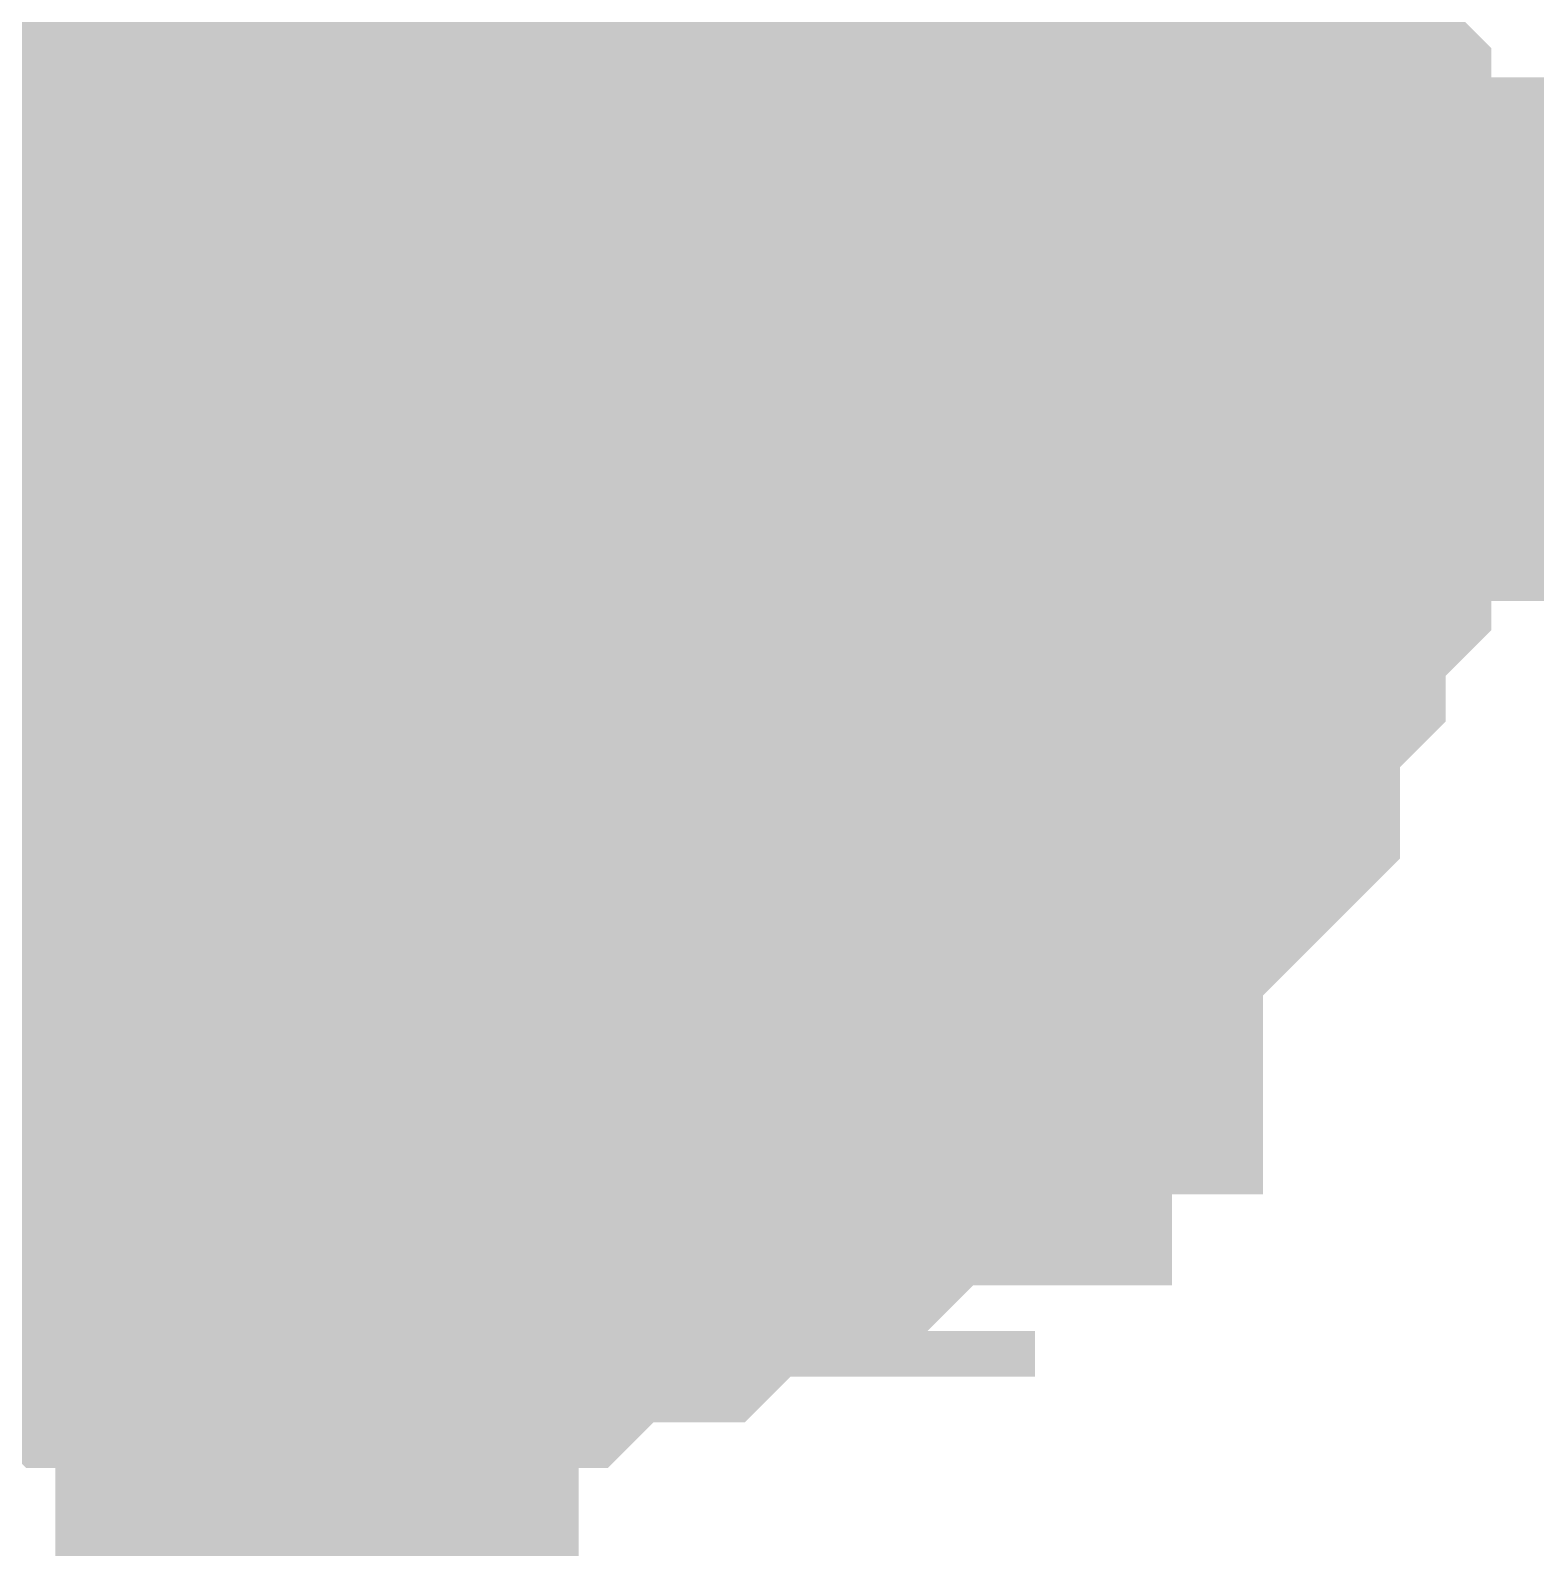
# Model space of a CAD drawing. Header units: inches. Extents: x 0 to 841, y 0 to 594.
# Drawn here: x 427.339 to 428.201, y 276.789 to 277.657 of the extents above; entities that cross this region are included whole.
import ezdxf

# ---------------------------------------------------------------- set-up
doc = ezdxf.new("R2010")
doc.units = ezdxf.units.IN
doc.layers.add('Sheet', color=255, linetype='Continuous')

msp = doc.modelspace()

# ---------------------------------------------------------------- linework, layer by layer
at = {"layer": 'Sheet'}
msp.add_lwpolyline([(427.24601, 277.50001, 0.508, 0.508, 1), (427.75401, 277.50001, 0.508, 0.508, 1)], format="xyseb", close=True, dxfattribs=at)
for points in [[(427.89507, 277.82017, 0.29972, 0.29972, 0), (427.9212, 277.79404, 0.29972, 0.29972, 0), (427.94733, 277.7679, 0.29972, 0.29972, 0), (427.94733, 277.74177, 0.29972, 0.29972, 0), (427.97346, 277.74177, 0.29972, 0.29972, 0), (427.97346, 277.71564, 0.29972, 0.29972, 0), (427.97346, 277.68951, 0.29972, 0.29972, 0), (427.9996, 277.66338, 0.29972, 0.29972, 0), (427.9996, 277.63725, 0.29972, 0.29972, 0), (427.9996, 277.61112, 0.29972, 0.29972, 0), (428.02573, 277.58499, 0.29972, 0.29972, 0), (428.02573, 277.55886, 0.29972, 0.29972, 0), (428.02573, 277.53273, 0.29972, 0.29972, 0), (428.02573, 277.5066, 0.29972, 0.29972, 0), (428.02573, 277.48047, 0.29972, 0.29972, 0)], [(427.89507, 277.82017, 0.29972, 0.29972, 0), (427.9212, 277.79404, 0.29972, 0.29972, 0), (427.94733, 277.7679, 0.29972, 0.29972, 0), (427.94733, 277.74177, 0.29972, 0.29972, 0), (427.97346, 277.74177, 0.29972, 0.29972, 0), (427.97346, 277.71564, 0.29972, 0.29972, 0), (427.97346, 277.68951, 0.29972, 0.29972, 0), (427.9996, 277.66338, 0.29972, 0.29972, 0), (427.9996, 277.63725, 0.29972, 0.29972, 0), (427.9996, 277.61112, 0.29972, 0.29972, 0), (428.02573, 277.58499, 0.29972, 0.29972, 0), (428.02573, 277.55886, 0.29972, 0.29972, 0), (428.02573, 277.53273, 0.29972, 0.29972, 0), (428.02573, 277.5066, 0.29972, 0.29972, 0), (428.02573, 277.48047, 0.29972, 0.29972, 0)], [(427.89507, 277.82017, 0.29972, 0.29972, 0), (427.9212, 277.79404, 0.29972, 0.29972, 0), (427.94733, 277.7679, 0.29972, 0.29972, 0), (427.94733, 277.74177, 0.29972, 0.29972, 0), (427.97346, 277.74177, 0.29972, 0.29972, 0), (427.97346, 277.71564, 0.29972, 0.29972, 0), (427.97346, 277.68951, 0.29972, 0.29972, 0), (427.9996, 277.66338, 0.29972, 0.29972, 0), (427.9996, 277.63725, 0.29972, 0.29972, 0), (427.9996, 277.61112, 0.29972, 0.29972, 0), (428.02573, 277.58499, 0.29972, 0.29972, 0), (428.02573, 277.55886, 0.29972, 0.29972, 0), (428.02573, 277.53273, 0.29972, 0.29972, 0), (428.02573, 277.5066, 0.29972, 0.29972, 0), (428.02573, 277.48047, 0.29972, 0.29972, 0)], [(427.89507, 277.82017, 0.29972, 0.29972, 0), (427.9212, 277.79404, 0.29972, 0.29972, 0), (427.94733, 277.7679, 0.29972, 0.29972, 0), (427.94733, 277.74177, 0.29972, 0.29972, 0), (427.97346, 277.74177, 0.29972, 0.29972, 0), (427.97346, 277.71564, 0.29972, 0.29972, 0), (427.97346, 277.68951, 0.29972, 0.29972, 0), (427.9996, 277.66338, 0.29972, 0.29972, 0), (427.9996, 277.63725, 0.29972, 0.29972, 0), (427.9996, 277.61112, 0.29972, 0.29972, 0), (428.02573, 277.58499, 0.29972, 0.29972, 0), (428.02573, 277.55886, 0.29972, 0.29972, 0), (428.02573, 277.53273, 0.29972, 0.29972, 0), (428.02573, 277.5066, 0.29972, 0.29972, 0), (428.02573, 277.48047, 0.29972, 0.29972, 0)], [(427.89507, 277.82017, 0.29972, 0.29972, 0), (427.9212, 277.79404, 0.29972, 0.29972, 0), (427.94733, 277.7679, 0.29972, 0.29972, 0), (427.94733, 277.74177, 0.29972, 0.29972, 0), (427.97346, 277.74177, 0.29972, 0.29972, 0), (427.97346, 277.71564, 0.29972, 0.29972, 0), (427.97346, 277.68951, 0.29972, 0.29972, 0), (427.9996, 277.66338, 0.29972, 0.29972, 0), (427.9996, 277.63725, 0.29972, 0.29972, 0), (427.9996, 277.61112, 0.29972, 0.29972, 0), (428.02573, 277.58499, 0.29972, 0.29972, 0), (428.02573, 277.55886, 0.29972, 0.29972, 0), (428.02573, 277.53273, 0.29972, 0.29972, 0), (428.02573, 277.5066, 0.29972, 0.29972, 0), (428.02573, 277.48047, 0.29972, 0.29972, 0)], [(427.97346, 277.71564, 0.09906, 0.09906, 0), (427.97346, 277.68951, 0.09906, 0.09906, 0), (427.9996, 277.66338, 0.09906, 0.09906, 0), (427.9996, 277.63725, 0.09906, 0.09906, 0), (427.9996, 277.61112, 0.09906, 0.09906, 0), (428.02573, 277.58499, 0.09906, 0.09906, 0), (428.02573, 277.55886, 0.09906, 0.09906, 0), (428.02573, 277.53273, 0.09906, 0.09906, 0), (428.02573, 277.5066, 0.09906, 0.09906, 0), (428.02573, 277.48047, 0.09906, 0.09906, 0)], [(427.97346, 277.71564, 0.09906, 0.09906, 0), (427.97346, 277.68951, 0.09906, 0.09906, 0), (427.9996, 277.66338, 0.09906, 0.09906, 0), (427.9996, 277.63725, 0.09906, 0.09906, 0), (427.9996, 277.61112, 0.09906, 0.09906, 0), (428.02573, 277.58499, 0.09906, 0.09906, 0), (428.02573, 277.55886, 0.09906, 0.09906, 0), (428.02573, 277.53273, 0.09906, 0.09906, 0), (428.02573, 277.5066, 0.09906, 0.09906, 0), (428.02573, 277.48047, 0.09906, 0.09906, 0)], [(427.97346, 277.71564, 0.09906, 0.09906, 0), (427.97346, 277.68951, 0.09906, 0.09906, 0), (427.9996, 277.66338, 0.09906, 0.09906, 0), (427.9996, 277.63725, 0.09906, 0.09906, 0), (427.9996, 277.61112, 0.09906, 0.09906, 0), (428.02573, 277.58499, 0.09906, 0.09906, 0), (428.02573, 277.55886, 0.09906, 0.09906, 0), (428.02573, 277.53273, 0.09906, 0.09906, 0), (428.02573, 277.5066, 0.09906, 0.09906, 0), (428.02573, 277.48047, 0.09906, 0.09906, 0)], [(427.97346, 277.71564, 0.09906, 0.09906, 0), (427.97346, 277.68951, 0.09906, 0.09906, 0), (427.9996, 277.66338, 0.09906, 0.09906, 0), (427.9996, 277.63725, 0.09906, 0.09906, 0), (427.9996, 277.61112, 0.09906, 0.09906, 0), (428.02573, 277.58499, 0.09906, 0.09906, 0), (428.02573, 277.55886, 0.09906, 0.09906, 0), (428.02573, 277.53273, 0.09906, 0.09906, 0), (428.02573, 277.5066, 0.09906, 0.09906, 0), (428.02573, 277.48047, 0.09906, 0.09906, 0)], [(427.97346, 277.71564, 0.09906, 0.09906, 0), (427.97346, 277.68951, 0.09906, 0.09906, 0), (427.9996, 277.66338, 0.09906, 0.09906, 0), (427.9996, 277.63725, 0.09906, 0.09906, 0), (427.9996, 277.61112, 0.09906, 0.09906, 0), (428.02573, 277.58499, 0.09906, 0.09906, 0), (428.02573, 277.55886, 0.09906, 0.09906, 0), (428.02573, 277.53273, 0.09906, 0.09906, 0), (428.02573, 277.5066, 0.09906, 0.09906, 0), (428.02573, 277.48047, 0.09906, 0.09906, 0)], [(427.50311, 274.99806, 0.29972, 0.29972, 0), (427.50311, 277.49353, 0.29972, 0.29972, 0)], [(435.0027, 277.48047, 0.29972, 0.29972, 0), (427.50311, 277.48047, 0.29972, 0.29972, 0), (422.51209, 277.48047, 0.29972, 0.29972, 0)], [(428.02573, 277.48047, 0.29972, 0.29972, 0), (428.02573, 277.45434, 0.29972, 0.29972, 0), (428.02573, 277.42821, 0.29972, 0.29972, 0), (428.02573, 277.40208, 0.29972, 0.29972, 0), (428.02573, 277.37595, 0.29972, 0.29972, 0), (427.9996, 277.34982, 0.29972, 0.29972, 0), (427.9996, 277.34982, 0.29972, 0.29972, 0), (427.9996, 277.32369, 0.29972, 0.29972, 0), (427.97346, 277.29755, 0.29972, 0.29972, 0), (427.97346, 277.27142, 0.29972, 0.29972, 0), (427.97346, 277.24529, 0.29972, 0.29972, 0), (427.94733, 277.21916, 0.29972, 0.29972, 0), (427.94733, 277.21916, 0.29972, 0.29972, 0), (427.9212, 277.19303, 0.29972, 0.29972, 0), (427.89507, 277.1669, 0.29972, 0.29972, 0), (427.89507, 277.14077, 0.29972, 0.29972, 0), (427.86894, 277.14077, 0.29972, 0.29972, 0), (427.84281, 277.11464, 0.29972, 0.29972, 0), (427.84281, 277.08851, 0.29972, 0.29972, 0), (427.81668, 277.08851, 0.29972, 0.29972, 0), (427.79055, 277.06238, 0.29972, 0.29972, 0), (427.76442, 277.06238, 0.29972, 0.29972, 0), (427.76442, 277.03625, 0.29972, 0.29972, 0), (427.73829, 277.03625, 0.29972, 0.29972, 0), (427.71215, 277.03625, 0.29972, 0.29972, 0), (427.68602, 277.01012, 0.29972, 0.29972, 0), (427.65989, 277.01012, 0.29972, 0.29972, 0), (427.63376, 277.01012, 0.29972, 0.29972, 0), (427.60763, 276.98399, 0.29972, 0.29972, 0), (427.5815, 276.98399, 0.29972, 0.29972, 0), (427.55537, 276.98399, 0.29972, 0.29972, 0), (427.52924, 276.98399, 0.29972, 0.29972, 0), (427.50311, 276.98399, 0.29972, 0.29972, 0)], [(428.02573, 277.48047, 0.29972, 0.29972, 0), (428.02573, 277.45434, 0.29972, 0.29972, 0), (428.02573, 277.42821, 0.29972, 0.29972, 0), (428.02573, 277.40208, 0.29972, 0.29972, 0), (428.02573, 277.37595, 0.29972, 0.29972, 0), (427.9996, 277.34982, 0.29972, 0.29972, 0), (427.9996, 277.34982, 0.29972, 0.29972, 0), (427.9996, 277.32369, 0.29972, 0.29972, 0), (427.97346, 277.29755, 0.29972, 0.29972, 0), (427.97346, 277.27142, 0.29972, 0.29972, 0), (427.97346, 277.24529, 0.29972, 0.29972, 0), (427.94733, 277.21916, 0.29972, 0.29972, 0), (427.94733, 277.21916, 0.29972, 0.29972, 0), (427.9212, 277.19303, 0.29972, 0.29972, 0), (427.89507, 277.1669, 0.29972, 0.29972, 0), (427.89507, 277.14077, 0.29972, 0.29972, 0), (427.86894, 277.14077, 0.29972, 0.29972, 0), (427.84281, 277.11464, 0.29972, 0.29972, 0), (427.84281, 277.08851, 0.29972, 0.29972, 0), (427.81668, 277.08851, 0.29972, 0.29972, 0), (427.79055, 277.06238, 0.29972, 0.29972, 0), (427.76442, 277.06238, 0.29972, 0.29972, 0), (427.76442, 277.03625, 0.29972, 0.29972, 0), (427.73829, 277.03625, 0.29972, 0.29972, 0), (427.71215, 277.03625, 0.29972, 0.29972, 0), (427.68602, 277.01012, 0.29972, 0.29972, 0), (427.65989, 277.01012, 0.29972, 0.29972, 0), (427.63376, 277.01012, 0.29972, 0.29972, 0), (427.60763, 276.98399, 0.29972, 0.29972, 0), (427.5815, 276.98399, 0.29972, 0.29972, 0), (427.55537, 276.98399, 0.29972, 0.29972, 0), (427.52924, 276.98399, 0.29972, 0.29972, 0), (427.50311, 276.98399, 0.29972, 0.29972, 0)], [(428.02573, 277.48047, 0.29972, 0.29972, 0), (428.02573, 277.45434, 0.29972, 0.29972, 0), (428.02573, 277.42821, 0.29972, 0.29972, 0), (428.02573, 277.40208, 0.29972, 0.29972, 0), (428.02573, 277.37595, 0.29972, 0.29972, 0), (427.9996, 277.34982, 0.29972, 0.29972, 0), (427.9996, 277.34982, 0.29972, 0.29972, 0), (427.9996, 277.32369, 0.29972, 0.29972, 0), (427.97346, 277.29755, 0.29972, 0.29972, 0), (427.97346, 277.27142, 0.29972, 0.29972, 0), (427.97346, 277.24529, 0.29972, 0.29972, 0), (427.94733, 277.21916, 0.29972, 0.29972, 0), (427.94733, 277.21916, 0.29972, 0.29972, 0), (427.9212, 277.19303, 0.29972, 0.29972, 0), (427.89507, 277.1669, 0.29972, 0.29972, 0), (427.89507, 277.14077, 0.29972, 0.29972, 0), (427.86894, 277.14077, 0.29972, 0.29972, 0), (427.84281, 277.11464, 0.29972, 0.29972, 0), (427.84281, 277.08851, 0.29972, 0.29972, 0), (427.81668, 277.08851, 0.29972, 0.29972, 0), (427.79055, 277.06238, 0.29972, 0.29972, 0), (427.76442, 277.06238, 0.29972, 0.29972, 0), (427.76442, 277.03625, 0.29972, 0.29972, 0), (427.73829, 277.03625, 0.29972, 0.29972, 0), (427.71215, 277.03625, 0.29972, 0.29972, 0), (427.68602, 277.01012, 0.29972, 0.29972, 0), (427.65989, 277.01012, 0.29972, 0.29972, 0), (427.63376, 277.01012, 0.29972, 0.29972, 0), (427.60763, 276.98399, 0.29972, 0.29972, 0), (427.5815, 276.98399, 0.29972, 0.29972, 0), (427.55537, 276.98399, 0.29972, 0.29972, 0), (427.52924, 276.98399, 0.29972, 0.29972, 0), (427.50311, 276.98399, 0.29972, 0.29972, 0)], [(428.02573, 277.48047, 0.29972, 0.29972, 0), (428.02573, 277.45434, 0.29972, 0.29972, 0), (428.02573, 277.42821, 0.29972, 0.29972, 0), (428.02573, 277.40208, 0.29972, 0.29972, 0), (428.02573, 277.37595, 0.29972, 0.29972, 0), (427.9996, 277.34982, 0.29972, 0.29972, 0), (427.9996, 277.34982, 0.29972, 0.29972, 0), (427.9996, 277.32369, 0.29972, 0.29972, 0), (427.97346, 277.29755, 0.29972, 0.29972, 0), (427.97346, 277.27142, 0.29972, 0.29972, 0), (427.97346, 277.24529, 0.29972, 0.29972, 0), (427.94733, 277.21916, 0.29972, 0.29972, 0), (427.94733, 277.21916, 0.29972, 0.29972, 0), (427.9212, 277.19303, 0.29972, 0.29972, 0), (427.89507, 277.1669, 0.29972, 0.29972, 0), (427.89507, 277.14077, 0.29972, 0.29972, 0), (427.86894, 277.14077, 0.29972, 0.29972, 0), (427.84281, 277.11464, 0.29972, 0.29972, 0), (427.84281, 277.08851, 0.29972, 0.29972, 0), (427.81668, 277.08851, 0.29972, 0.29972, 0), (427.79055, 277.06238, 0.29972, 0.29972, 0), (427.76442, 277.06238, 0.29972, 0.29972, 0), (427.76442, 277.03625, 0.29972, 0.29972, 0), (427.73829, 277.03625, 0.29972, 0.29972, 0), (427.71215, 277.03625, 0.29972, 0.29972, 0), (427.68602, 277.01012, 0.29972, 0.29972, 0), (427.65989, 277.01012, 0.29972, 0.29972, 0), (427.63376, 277.01012, 0.29972, 0.29972, 0), (427.60763, 276.98399, 0.29972, 0.29972, 0), (427.5815, 276.98399, 0.29972, 0.29972, 0), (427.55537, 276.98399, 0.29972, 0.29972, 0), (427.52924, 276.98399, 0.29972, 0.29972, 0), (427.50311, 276.98399, 0.29972, 0.29972, 0)], [(428.02573, 277.48047, 0.29972, 0.29972, 0), (428.02573, 277.45434, 0.29972, 0.29972, 0), (428.02573, 277.42821, 0.29972, 0.29972, 0), (428.02573, 277.40208, 0.29972, 0.29972, 0), (428.02573, 277.37595, 0.29972, 0.29972, 0), (427.9996, 277.34982, 0.29972, 0.29972, 0), (427.9996, 277.34982, 0.29972, 0.29972, 0), (427.9996, 277.32369, 0.29972, 0.29972, 0), (427.97346, 277.29755, 0.29972, 0.29972, 0), (427.97346, 277.27142, 0.29972, 0.29972, 0), (427.97346, 277.24529, 0.29972, 0.29972, 0), (427.94733, 277.21916, 0.29972, 0.29972, 0), (427.94733, 277.21916, 0.29972, 0.29972, 0), (427.9212, 277.19303, 0.29972, 0.29972, 0), (427.89507, 277.1669, 0.29972, 0.29972, 0), (427.89507, 277.14077, 0.29972, 0.29972, 0), (427.86894, 277.14077, 0.29972, 0.29972, 0), (427.84281, 277.11464, 0.29972, 0.29972, 0), (427.84281, 277.08851, 0.29972, 0.29972, 0), (427.81668, 277.08851, 0.29972, 0.29972, 0), (427.79055, 277.06238, 0.29972, 0.29972, 0), (427.76442, 277.06238, 0.29972, 0.29972, 0), (427.76442, 277.03625, 0.29972, 0.29972, 0), (427.73829, 277.03625, 0.29972, 0.29972, 0), (427.71215, 277.03625, 0.29972, 0.29972, 0), (427.68602, 277.01012, 0.29972, 0.29972, 0), (427.65989, 277.01012, 0.29972, 0.29972, 0), (427.63376, 277.01012, 0.29972, 0.29972, 0), (427.60763, 276.98399, 0.29972, 0.29972, 0), (427.5815, 276.98399, 0.29972, 0.29972, 0), (427.55537, 276.98399, 0.29972, 0.29972, 0), (427.52924, 276.98399, 0.29972, 0.29972, 0), (427.50311, 276.98399, 0.29972, 0.29972, 0)], [(428.02573, 277.48047, 0.29972, 0.29972, 0), (428.02573, 277.48047, 0.29972, 0.29972, 0), (428.02573, 277.48047, 0.29972, 0.29972, 0), (428.02573, 277.48047, 0.29972, 0.29972, 0), (428.02573, 277.48047, 0.29972, 0.29972, 0), (428.02573, 277.48047, 0.29972, 0.29972, 0), (428.02573, 277.48047, 0.29972, 0.29972, 0), (428.02573, 277.48047, 0.29972, 0.29972, 0), (428.02573, 277.48047, 0.29972, 0.29972, 0), (428.02573, 277.48047, 0.29972, 0.29972, 0), (428.02573, 277.48047, 0.29972, 0.29972, 0), (428.02573, 277.48047, 0.29972, 0.29972, 0), (428.02573, 277.48047, 0.29972, 0.29972, 0), (428.02573, 277.48047, 0.29972, 0.29972, 0), (428.02573, 277.48047, 0.29972, 0.29972, 0), (428.02573, 277.48047, 0.29972, 0.29972, 0), (428.02573, 277.48047, 0.29972, 0.29972, 0), (428.02573, 277.48047, 0.29972, 0.29972, 0), (428.02573, 277.48047, 0.29972, 0.29972, 0), (428.02573, 277.48047, 0.29972, 0.29972, 0), (428.02573, 277.48047, 0.29972, 0.29972, 0), (428.02573, 277.48047, 0.29972, 0.29972, 0), (428.02573, 277.48047, 0.29972, 0.29972, 0), (428.02573, 277.48047, 0.29972, 0.29972, 0), (428.02573, 277.48047, 0.29972, 0.29972, 0), (428.02573, 277.48047, 0.29972, 0.29972, 0), (428.02573, 277.48047, 0.29972, 0.29972, 0), (428.02573, 277.48047, 0.29972, 0.29972, 0), (428.02573, 277.48047, 0.29972, 0.29972, 0), (428.02573, 277.48047, 0.29972, 0.29972, 0), (428.02573, 277.48047, 0.29972, 0.29972, 0), (428.02573, 277.48047, 0.29972, 0.29972, 0), (428.02573, 277.48047, 0.29972, 0.29972, 0)], [(428.02573, 277.48047, 0.29972, 0.29972, 0), (428.02573, 277.48047, 0.29972, 0.29972, 0)], [(428.02573, 277.48047, 0.29972, 0.29972, 0), (428.02573, 277.48047, 0.29972, 0.29972, 0), (428.02573, 277.48047, 0.29972, 0.29972, 0), (428.02573, 277.48047, 0.29972, 0.29972, 0), (428.02573, 277.48047, 0.29972, 0.29972, 0), (428.02573, 277.48047, 0.29972, 0.29972, 0), (428.02573, 277.48047, 0.29972, 0.29972, 0), (428.02573, 277.48047, 0.29972, 0.29972, 0), (428.02573, 277.48047, 0.29972, 0.29972, 0), (428.02573, 277.48047, 0.29972, 0.29972, 0), (428.02573, 277.48047, 0.29972, 0.29972, 0), (428.02573, 277.48047, 0.29972, 0.29972, 0), (428.02573, 277.48047, 0.29972, 0.29972, 0), (428.02573, 277.48047, 0.29972, 0.29972, 0), (428.02573, 277.48047, 0.29972, 0.29972, 0), (428.02573, 277.48047, 0.29972, 0.29972, 0), (428.02573, 277.48047, 0.29972, 0.29972, 0), (428.02573, 277.48047, 0.29972, 0.29972, 0), (428.02573, 277.48047, 0.29972, 0.29972, 0), (428.02573, 277.48047, 0.29972, 0.29972, 0), (428.02573, 277.48047, 0.29972, 0.29972, 0), (428.02573, 277.48047, 0.29972, 0.29972, 0), (428.02573, 277.48047, 0.29972, 0.29972, 0), (428.02573, 277.48047, 0.29972, 0.29972, 0), (428.02573, 277.48047, 0.29972, 0.29972, 0), (428.02573, 277.48047, 0.29972, 0.29972, 0), (428.02573, 277.48047, 0.29972, 0.29972, 0), (428.02573, 277.48047, 0.29972, 0.29972, 0), (428.02573, 277.48047, 0.29972, 0.29972, 0), (428.02573, 277.48047, 0.29972, 0.29972, 0), (428.02573, 277.48047, 0.29972, 0.29972, 0), (428.02573, 277.48047, 0.29972, 0.29972, 0), (428.02573, 277.48047, 0.29972, 0.29972, 0)], [(428.02573, 277.48047, 0.29972, 0.29972, 0), (428.02573, 277.48047, 0.29972, 0.29972, 0)], [(428.02573, 277.48047, 0.29972, 0.29972, 0), (428.02573, 277.48047, 0.29972, 0.29972, 0), (428.02573, 277.48047, 0.29972, 0.29972, 0), (428.02573, 277.48047, 0.29972, 0.29972, 0), (428.02573, 277.48047, 0.29972, 0.29972, 0), (428.02573, 277.48047, 0.29972, 0.29972, 0), (428.02573, 277.48047, 0.29972, 0.29972, 0), (428.02573, 277.48047, 0.29972, 0.29972, 0), (428.02573, 277.48047, 0.29972, 0.29972, 0), (428.02573, 277.48047, 0.29972, 0.29972, 0), (428.02573, 277.48047, 0.29972, 0.29972, 0), (428.02573, 277.48047, 0.29972, 0.29972, 0), (428.02573, 277.48047, 0.29972, 0.29972, 0), (428.02573, 277.48047, 0.29972, 0.29972, 0), (428.02573, 277.48047, 0.29972, 0.29972, 0), (428.02573, 277.48047, 0.29972, 0.29972, 0), (428.02573, 277.48047, 0.29972, 0.29972, 0), (428.02573, 277.48047, 0.29972, 0.29972, 0), (428.02573, 277.48047, 0.29972, 0.29972, 0), (428.02573, 277.48047, 0.29972, 0.29972, 0), (428.02573, 277.48047, 0.29972, 0.29972, 0), (428.02573, 277.48047, 0.29972, 0.29972, 0), (428.02573, 277.48047, 0.29972, 0.29972, 0), (428.02573, 277.48047, 0.29972, 0.29972, 0), (428.02573, 277.48047, 0.29972, 0.29972, 0), (428.02573, 277.48047, 0.29972, 0.29972, 0), (428.02573, 277.48047, 0.29972, 0.29972, 0), (428.02573, 277.48047, 0.29972, 0.29972, 0), (428.02573, 277.48047, 0.29972, 0.29972, 0), (428.02573, 277.48047, 0.29972, 0.29972, 0), (428.02573, 277.48047, 0.29972, 0.29972, 0), (428.02573, 277.48047, 0.29972, 0.29972, 0), (428.02573, 277.48047, 0.29972, 0.29972, 0)], [(428.02573, 277.48047, 0.29972, 0.29972, 0), (428.02573, 277.48047, 0.29972, 0.29972, 0)], [(428.02573, 277.48047, 0.29972, 0.29972, 0), (428.02573, 277.48047, 0.29972, 0.29972, 0), (428.02573, 277.48047, 0.29972, 0.29972, 0), (428.02573, 277.48047, 0.29972, 0.29972, 0), (428.02573, 277.48047, 0.29972, 0.29972, 0), (428.02573, 277.48047, 0.29972, 0.29972, 0), (428.02573, 277.48047, 0.29972, 0.29972, 0), (428.02573, 277.48047, 0.29972, 0.29972, 0), (428.02573, 277.48047, 0.29972, 0.29972, 0), (428.02573, 277.48047, 0.29972, 0.29972, 0), (428.02573, 277.48047, 0.29972, 0.29972, 0), (428.02573, 277.48047, 0.29972, 0.29972, 0), (428.02573, 277.48047, 0.29972, 0.29972, 0), (428.02573, 277.48047, 0.29972, 0.29972, 0), (428.02573, 277.48047, 0.29972, 0.29972, 0), (428.02573, 277.48047, 0.29972, 0.29972, 0), (428.02573, 277.48047, 0.29972, 0.29972, 0), (428.02573, 277.48047, 0.29972, 0.29972, 0), (428.02573, 277.48047, 0.29972, 0.29972, 0), (428.02573, 277.48047, 0.29972, 0.29972, 0), (428.02573, 277.48047, 0.29972, 0.29972, 0), (428.02573, 277.48047, 0.29972, 0.29972, 0), (428.02573, 277.48047, 0.29972, 0.29972, 0), (428.02573, 277.48047, 0.29972, 0.29972, 0), (428.02573, 277.48047, 0.29972, 0.29972, 0), (428.02573, 277.48047, 0.29972, 0.29972, 0), (428.02573, 277.48047, 0.29972, 0.29972, 0), (428.02573, 277.48047, 0.29972, 0.29972, 0), (428.02573, 277.48047, 0.29972, 0.29972, 0), (428.02573, 277.48047, 0.29972, 0.29972, 0), (428.02573, 277.48047, 0.29972, 0.29972, 0), (428.02573, 277.48047, 0.29972, 0.29972, 0), (428.02573, 277.48047, 0.29972, 0.29972, 0)], [(428.02573, 277.48047, 0.29972, 0.29972, 0), (428.02573, 277.48047, 0.29972, 0.29972, 0)], [(428.02573, 277.48047, 0.29972, 0.29972, 0), (428.02573, 277.48047, 0.29972, 0.29972, 0), (428.02573, 277.48047, 0.29972, 0.29972, 0), (428.02573, 277.48047, 0.29972, 0.29972, 0), (428.02573, 277.48047, 0.29972, 0.29972, 0), (428.02573, 277.48047, 0.29972, 0.29972, 0), (428.02573, 277.48047, 0.29972, 0.29972, 0), (428.02573, 277.48047, 0.29972, 0.29972, 0), (428.02573, 277.48047, 0.29972, 0.29972, 0), (428.02573, 277.48047, 0.29972, 0.29972, 0), (428.02573, 277.48047, 0.29972, 0.29972, 0), (428.02573, 277.48047, 0.29972, 0.29972, 0), (428.02573, 277.48047, 0.29972, 0.29972, 0), (428.02573, 277.48047, 0.29972, 0.29972, 0), (428.02573, 277.48047, 0.29972, 0.29972, 0), (428.02573, 277.48047, 0.29972, 0.29972, 0), (428.02573, 277.48047, 0.29972, 0.29972, 0), (428.02573, 277.48047, 0.29972, 0.29972, 0), (428.02573, 277.48047, 0.29972, 0.29972, 0), (428.02573, 277.48047, 0.29972, 0.29972, 0), (428.02573, 277.48047, 0.29972, 0.29972, 0), (428.02573, 277.48047, 0.29972, 0.29972, 0), (428.02573, 277.48047, 0.29972, 0.29972, 0), (428.02573, 277.48047, 0.29972, 0.29972, 0), (428.02573, 277.48047, 0.29972, 0.29972, 0), (428.02573, 277.48047, 0.29972, 0.29972, 0), (428.02573, 277.48047, 0.29972, 0.29972, 0), (428.02573, 277.48047, 0.29972, 0.29972, 0), (428.02573, 277.48047, 0.29972, 0.29972, 0), (428.02573, 277.48047, 0.29972, 0.29972, 0), (428.02573, 277.48047, 0.29972, 0.29972, 0), (428.02573, 277.48047, 0.29972, 0.29972, 0), (428.02573, 277.48047, 0.29972, 0.29972, 0)], [(428.02573, 277.48047, 0.29972, 0.29972, 0), (428.02573, 277.48047, 0.29972, 0.29972, 0)], [(428.02573, 277.48047, 0.09906, 0.09906, 0), (428.02573, 277.45434, 0.09906, 0.09906, 0), (428.02573, 277.42821, 0.09906, 0.09906, 0), (428.02573, 277.40208, 0.09906, 0.09906, 0), (428.02573, 277.37595, 0.09906, 0.09906, 0), (427.9996, 277.34982, 0.09906, 0.09906, 0), (427.9996, 277.34982, 0.09906, 0.09906, 0), (427.9996, 277.32369, 0.09906, 0.09906, 0), (427.97346, 277.29755, 0.09906, 0.09906, 0), (427.97346, 277.27142, 0.09906, 0.09906, 0), (427.97346, 277.24529, 0.09906, 0.09906, 0), (427.94733, 277.21916, 0.09906, 0.09906, 0), (427.94733, 277.21916, 0.09906, 0.09906, 0), (427.9212, 277.19303, 0.09906, 0.09906, 0), (427.89507, 277.1669, 0.09906, 0.09906, 0), (427.89507, 277.14077, 0.09906, 0.09906, 0), (427.86894, 277.14077, 0.09906, 0.09906, 0), (427.84281, 277.11464, 0.09906, 0.09906, 0), (427.84281, 277.08851, 0.09906, 0.09906, 0), (427.81668, 277.08851, 0.09906, 0.09906, 0), (427.79055, 277.06238, 0.09906, 0.09906, 0), (427.76442, 277.06238, 0.09906, 0.09906, 0), (427.76442, 277.03625, 0.09906, 0.09906, 0), (427.73829, 277.03625, 0.09906, 0.09906, 0), (427.71215, 277.03625, 0.09906, 0.09906, 0), (427.68602, 277.01012, 0.09906, 0.09906, 0), (427.65989, 277.01012, 0.09906, 0.09906, 0), (427.63376, 277.01012, 0.09906, 0.09906, 0), (427.60763, 276.98399, 0.09906, 0.09906, 0), (427.5815, 276.98399, 0.09906, 0.09906, 0), (427.55537, 276.98399, 0.09906, 0.09906, 0), (427.52924, 276.98399, 0.09906, 0.09906, 0), (427.50311, 276.98399, 0.09906, 0.09906, 0)], [(428.02573, 277.48047, 0.09906, 0.09906, 0), (428.02573, 277.45434, 0.09906, 0.09906, 0), (428.02573, 277.42821, 0.09906, 0.09906, 0), (428.02573, 277.40208, 0.09906, 0.09906, 0), (428.02573, 277.37595, 0.09906, 0.09906, 0), (427.9996, 277.34982, 0.09906, 0.09906, 0), (427.9996, 277.34982, 0.09906, 0.09906, 0), (427.9996, 277.32369, 0.09906, 0.09906, 0), (427.97346, 277.29755, 0.09906, 0.09906, 0), (427.97346, 277.27142, 0.09906, 0.09906, 0), (427.97346, 277.24529, 0.09906, 0.09906, 0), (427.94733, 277.21916, 0.09906, 0.09906, 0), (427.94733, 277.21916, 0.09906, 0.09906, 0), (427.9212, 277.19303, 0.09906, 0.09906, 0), (427.89507, 277.1669, 0.09906, 0.09906, 0), (427.89507, 277.14077, 0.09906, 0.09906, 0), (427.86894, 277.14077, 0.09906, 0.09906, 0), (427.84281, 277.11464, 0.09906, 0.09906, 0), (427.84281, 277.08851, 0.09906, 0.09906, 0), (427.81668, 277.08851, 0.09906, 0.09906, 0), (427.79055, 277.06238, 0.09906, 0.09906, 0), (427.76442, 277.06238, 0.09906, 0.09906, 0), (427.76442, 277.03625, 0.09906, 0.09906, 0), (427.73829, 277.03625, 0.09906, 0.09906, 0), (427.71215, 277.03625, 0.09906, 0.09906, 0), (427.68602, 277.01012, 0.09906, 0.09906, 0), (427.65989, 277.01012, 0.09906, 0.09906, 0), (427.63376, 277.01012, 0.09906, 0.09906, 0), (427.60763, 276.98399, 0.09906, 0.09906, 0), (427.5815, 276.98399, 0.09906, 0.09906, 0), (427.55537, 276.98399, 0.09906, 0.09906, 0), (427.52924, 276.98399, 0.09906, 0.09906, 0), (427.50311, 276.98399, 0.09906, 0.09906, 0)], [(428.02573, 277.48047, 0.09906, 0.09906, 0), (428.02573, 277.45434, 0.09906, 0.09906, 0), (428.02573, 277.42821, 0.09906, 0.09906, 0), (428.02573, 277.40208, 0.09906, 0.09906, 0), (428.02573, 277.37595, 0.09906, 0.09906, 0), (427.9996, 277.34982, 0.09906, 0.09906, 0), (427.9996, 277.34982, 0.09906, 0.09906, 0), (427.9996, 277.32369, 0.09906, 0.09906, 0), (427.97346, 277.29755, 0.09906, 0.09906, 0), (427.97346, 277.27142, 0.09906, 0.09906, 0), (427.97346, 277.24529, 0.09906, 0.09906, 0), (427.94733, 277.21916, 0.09906, 0.09906, 0), (427.94733, 277.21916, 0.09906, 0.09906, 0), (427.9212, 277.19303, 0.09906, 0.09906, 0), (427.89507, 277.1669, 0.09906, 0.09906, 0), (427.89507, 277.14077, 0.09906, 0.09906, 0), (427.86894, 277.14077, 0.09906, 0.09906, 0), (427.84281, 277.11464, 0.09906, 0.09906, 0), (427.84281, 277.08851, 0.09906, 0.09906, 0), (427.81668, 277.08851, 0.09906, 0.09906, 0), (427.79055, 277.06238, 0.09906, 0.09906, 0), (427.76442, 277.06238, 0.09906, 0.09906, 0), (427.76442, 277.03625, 0.09906, 0.09906, 0), (427.73829, 277.03625, 0.09906, 0.09906, 0), (427.71215, 277.03625, 0.09906, 0.09906, 0), (427.68602, 277.01012, 0.09906, 0.09906, 0), (427.65989, 277.01012, 0.09906, 0.09906, 0), (427.63376, 277.01012, 0.09906, 0.09906, 0), (427.60763, 276.98399, 0.09906, 0.09906, 0), (427.5815, 276.98399, 0.09906, 0.09906, 0), (427.55537, 276.98399, 0.09906, 0.09906, 0), (427.52924, 276.98399, 0.09906, 0.09906, 0), (427.50311, 276.98399, 0.09906, 0.09906, 0)], [(428.02573, 277.48047, 0.09906, 0.09906, 0), (428.02573, 277.45434, 0.09906, 0.09906, 0), (428.02573, 277.42821, 0.09906, 0.09906, 0), (428.02573, 277.40208, 0.09906, 0.09906, 0), (428.02573, 277.37595, 0.09906, 0.09906, 0), (427.9996, 277.34982, 0.09906, 0.09906, 0), (427.9996, 277.34982, 0.09906, 0.09906, 0), (427.9996, 277.32369, 0.09906, 0.09906, 0), (427.97346, 277.29755, 0.09906, 0.09906, 0), (427.97346, 277.27142, 0.09906, 0.09906, 0), (427.97346, 277.24529, 0.09906, 0.09906, 0), (427.94733, 277.21916, 0.09906, 0.09906, 0), (427.94733, 277.21916, 0.09906, 0.09906, 0), (427.9212, 277.19303, 0.09906, 0.09906, 0), (427.89507, 277.1669, 0.09906, 0.09906, 0), (427.89507, 277.14077, 0.09906, 0.09906, 0), (427.86894, 277.14077, 0.09906, 0.09906, 0), (427.84281, 277.11464, 0.09906, 0.09906, 0), (427.84281, 277.08851, 0.09906, 0.09906, 0), (427.81668, 277.08851, 0.09906, 0.09906, 0), (427.79055, 277.06238, 0.09906, 0.09906, 0), (427.76442, 277.06238, 0.09906, 0.09906, 0), (427.76442, 277.03625, 0.09906, 0.09906, 0), (427.73829, 277.03625, 0.09906, 0.09906, 0), (427.71215, 277.03625, 0.09906, 0.09906, 0), (427.68602, 277.01012, 0.09906, 0.09906, 0), (427.65989, 277.01012, 0.09906, 0.09906, 0), (427.63376, 277.01012, 0.09906, 0.09906, 0), (427.60763, 276.98399, 0.09906, 0.09906, 0), (427.5815, 276.98399, 0.09906, 0.09906, 0), (427.55537, 276.98399, 0.09906, 0.09906, 0), (427.52924, 276.98399, 0.09906, 0.09906, 0), (427.50311, 276.98399, 0.09906, 0.09906, 0)], [(428.02573, 277.48047, 0.09906, 0.09906, 0), (428.02573, 277.45434, 0.09906, 0.09906, 0), (428.02573, 277.42821, 0.09906, 0.09906, 0), (428.02573, 277.40208, 0.09906, 0.09906, 0), (428.02573, 277.37595, 0.09906, 0.09906, 0), (427.9996, 277.34982, 0.09906, 0.09906, 0), (427.9996, 277.34982, 0.09906, 0.09906, 0), (427.9996, 277.32369, 0.09906, 0.09906, 0), (427.97346, 277.29755, 0.09906, 0.09906, 0), (427.97346, 277.27142, 0.09906, 0.09906, 0), (427.97346, 277.24529, 0.09906, 0.09906, 0), (427.94733, 277.21916, 0.09906, 0.09906, 0), (427.94733, 277.21916, 0.09906, 0.09906, 0), (427.9212, 277.19303, 0.09906, 0.09906, 0), (427.89507, 277.1669, 0.09906, 0.09906, 0), (427.89507, 277.14077, 0.09906, 0.09906, 0), (427.86894, 277.14077, 0.09906, 0.09906, 0), (427.84281, 277.11464, 0.09906, 0.09906, 0), (427.84281, 277.08851, 0.09906, 0.09906, 0), (427.81668, 277.08851, 0.09906, 0.09906, 0), (427.79055, 277.06238, 0.09906, 0.09906, 0), (427.76442, 277.06238, 0.09906, 0.09906, 0), (427.76442, 277.03625, 0.09906, 0.09906, 0), (427.73829, 277.03625, 0.09906, 0.09906, 0), (427.71215, 277.03625, 0.09906, 0.09906, 0), (427.68602, 277.01012, 0.09906, 0.09906, 0), (427.65989, 277.01012, 0.09906, 0.09906, 0), (427.63376, 277.01012, 0.09906, 0.09906, 0), (427.60763, 276.98399, 0.09906, 0.09906, 0), (427.5815, 276.98399, 0.09906, 0.09906, 0), (427.55537, 276.98399, 0.09906, 0.09906, 0), (427.52924, 276.98399, 0.09906, 0.09906, 0), (427.50311, 276.98399, 0.09906, 0.09906, 0)], [(428.02573, 277.48047, 0.09906, 0.09906, 0), (428.02573, 277.48047, 0.09906, 0.09906, 0), (428.02573, 277.48047, 0.09906, 0.09906, 0), (428.02573, 277.48047, 0.09906, 0.09906, 0), (428.02573, 277.48047, 0.09906, 0.09906, 0), (428.02573, 277.48047, 0.09906, 0.09906, 0), (428.02573, 277.48047, 0.09906, 0.09906, 0), (428.02573, 277.48047, 0.09906, 0.09906, 0), (428.02573, 277.48047, 0.09906, 0.09906, 0), (428.02573, 277.48047, 0.09906, 0.09906, 0), (428.02573, 277.48047, 0.09906, 0.09906, 0), (428.02573, 277.48047, 0.09906, 0.09906, 0), (428.02573, 277.48047, 0.09906, 0.09906, 0), (428.02573, 277.48047, 0.09906, 0.09906, 0), (428.02573, 277.48047, 0.09906, 0.09906, 0), (428.02573, 277.48047, 0.09906, 0.09906, 0), (428.02573, 277.48047, 0.09906, 0.09906, 0), (428.02573, 277.48047, 0.09906, 0.09906, 0), (428.02573, 277.48047, 0.09906, 0.09906, 0), (428.02573, 277.48047, 0.09906, 0.09906, 0), (428.02573, 277.48047, 0.09906, 0.09906, 0), (428.02573, 277.48047, 0.09906, 0.09906, 0), (428.02573, 277.48047, 0.09906, 0.09906, 0), (428.02573, 277.48047, 0.09906, 0.09906, 0), (428.02573, 277.48047, 0.09906, 0.09906, 0), (428.02573, 277.48047, 0.09906, 0.09906, 0), (428.02573, 277.48047, 0.09906, 0.09906, 0), (428.02573, 277.48047, 0.09906, 0.09906, 0), (428.02573, 277.48047, 0.09906, 0.09906, 0), (428.02573, 277.48047, 0.09906, 0.09906, 0), (428.02573, 277.48047, 0.09906, 0.09906, 0), (428.02573, 277.48047, 0.09906, 0.09906, 0), (428.02573, 277.48047, 0.09906, 0.09906, 0)], [(428.02573, 277.48047, 0.09906, 0.09906, 0), (428.02573, 277.48047, 0.09906, 0.09906, 0)], [(428.02573, 277.48047, 0.09906, 0.09906, 0), (428.02573, 277.48047, 0.09906, 0.09906, 0), (428.02573, 277.48047, 0.09906, 0.09906, 0), (428.02573, 277.48047, 0.09906, 0.09906, 0), (428.02573, 277.48047, 0.09906, 0.09906, 0), (428.02573, 277.48047, 0.09906, 0.09906, 0), (428.02573, 277.48047, 0.09906, 0.09906, 0), (428.02573, 277.48047, 0.09906, 0.09906, 0), (428.02573, 277.48047, 0.09906, 0.09906, 0), (428.02573, 277.48047, 0.09906, 0.09906, 0), (428.02573, 277.48047, 0.09906, 0.09906, 0), (428.02573, 277.48047, 0.09906, 0.09906, 0), (428.02573, 277.48047, 0.09906, 0.09906, 0), (428.02573, 277.48047, 0.09906, 0.09906, 0), (428.02573, 277.48047, 0.09906, 0.09906, 0), (428.02573, 277.48047, 0.09906, 0.09906, 0), (428.02573, 277.48047, 0.09906, 0.09906, 0), (428.02573, 277.48047, 0.09906, 0.09906, 0), (428.02573, 277.48047, 0.09906, 0.09906, 0), (428.02573, 277.48047, 0.09906, 0.09906, 0), (428.02573, 277.48047, 0.09906, 0.09906, 0), (428.02573, 277.48047, 0.09906, 0.09906, 0), (428.02573, 277.48047, 0.09906, 0.09906, 0), (428.02573, 277.48047, 0.09906, 0.09906, 0), (428.02573, 277.48047, 0.09906, 0.09906, 0), (428.02573, 277.48047, 0.09906, 0.09906, 0), (428.02573, 277.48047, 0.09906, 0.09906, 0), (428.02573, 277.48047, 0.09906, 0.09906, 0), (428.02573, 277.48047, 0.09906, 0.09906, 0), (428.02573, 277.48047, 0.09906, 0.09906, 0), (428.02573, 277.48047, 0.09906, 0.09906, 0), (428.02573, 277.48047, 0.09906, 0.09906, 0), (428.02573, 277.48047, 0.09906, 0.09906, 0)], [(428.02573, 277.48047, 0.09906, 0.09906, 0), (428.02573, 277.48047, 0.09906, 0.09906, 0)], [(428.02573, 277.48047, 0.09906, 0.09906, 0), (428.02573, 277.48047, 0.09906, 0.09906, 0), (428.02573, 277.48047, 0.09906, 0.09906, 0), (428.02573, 277.48047, 0.09906, 0.09906, 0), (428.02573, 277.48047, 0.09906, 0.09906, 0), (428.02573, 277.48047, 0.09906, 0.09906, 0), (428.02573, 277.48047, 0.09906, 0.09906, 0), (428.02573, 277.48047, 0.09906, 0.09906, 0), (428.02573, 277.48047, 0.09906, 0.09906, 0), (428.02573, 277.48047, 0.09906, 0.09906, 0), (428.02573, 277.48047, 0.09906, 0.09906, 0), (428.02573, 277.48047, 0.09906, 0.09906, 0), (428.02573, 277.48047, 0.09906, 0.09906, 0), (428.02573, 277.48047, 0.09906, 0.09906, 0), (428.02573, 277.48047, 0.09906, 0.09906, 0), (428.02573, 277.48047, 0.09906, 0.09906, 0), (428.02573, 277.48047, 0.09906, 0.09906, 0), (428.02573, 277.48047, 0.09906, 0.09906, 0), (428.02573, 277.48047, 0.09906, 0.09906, 0), (428.02573, 277.48047, 0.09906, 0.09906, 0), (428.02573, 277.48047, 0.09906, 0.09906, 0), (428.02573, 277.48047, 0.09906, 0.09906, 0), (428.02573, 277.48047, 0.09906, 0.09906, 0), (428.02573, 277.48047, 0.09906, 0.09906, 0), (428.02573, 277.48047, 0.09906, 0.09906, 0), (428.02573, 277.48047, 0.09906, 0.09906, 0), (428.02573, 277.48047, 0.09906, 0.09906, 0), (428.02573, 277.48047, 0.09906, 0.09906, 0), (428.02573, 277.48047, 0.09906, 0.09906, 0), (428.02573, 277.48047, 0.09906, 0.09906, 0), (428.02573, 277.48047, 0.09906, 0.09906, 0), (428.02573, 277.48047, 0.09906, 0.09906, 0), (428.02573, 277.48047, 0.09906, 0.09906, 0)], [(428.02573, 277.48047, 0.09906, 0.09906, 0), (428.02573, 277.48047, 0.09906, 0.09906, 0)], [(428.02573, 277.48047, 0.09906, 0.09906, 0), (428.02573, 277.48047, 0.09906, 0.09906, 0), (428.02573, 277.48047, 0.09906, 0.09906, 0), (428.02573, 277.48047, 0.09906, 0.09906, 0), (428.02573, 277.48047, 0.09906, 0.09906, 0), (428.02573, 277.48047, 0.09906, 0.09906, 0), (428.02573, 277.48047, 0.09906, 0.09906, 0), (428.02573, 277.48047, 0.09906, 0.09906, 0), (428.02573, 277.48047, 0.09906, 0.09906, 0), (428.02573, 277.48047, 0.09906, 0.09906, 0), (428.02573, 277.48047, 0.09906, 0.09906, 0), (428.02573, 277.48047, 0.09906, 0.09906, 0), (428.02573, 277.48047, 0.09906, 0.09906, 0), (428.02573, 277.48047, 0.09906, 0.09906, 0), (428.02573, 277.48047, 0.09906, 0.09906, 0), (428.02573, 277.48047, 0.09906, 0.09906, 0), (428.02573, 277.48047, 0.09906, 0.09906, 0), (428.02573, 277.48047, 0.09906, 0.09906, 0), (428.02573, 277.48047, 0.09906, 0.09906, 0), (428.02573, 277.48047, 0.09906, 0.09906, 0), (428.02573, 277.48047, 0.09906, 0.09906, 0), (428.02573, 277.48047, 0.09906, 0.09906, 0), (428.02573, 277.48047, 0.09906, 0.09906, 0), (428.02573, 277.48047, 0.09906, 0.09906, 0), (428.02573, 277.48047, 0.09906, 0.09906, 0), (428.02573, 277.48047, 0.09906, 0.09906, 0), (428.02573, 277.48047, 0.09906, 0.09906, 0), (428.02573, 277.48047, 0.09906, 0.09906, 0), (428.02573, 277.48047, 0.09906, 0.09906, 0), (428.02573, 277.48047, 0.09906, 0.09906, 0), (428.02573, 277.48047, 0.09906, 0.09906, 0), (428.02573, 277.48047, 0.09906, 0.09906, 0), (428.02573, 277.48047, 0.09906, 0.09906, 0)], [(428.02573, 277.48047, 0.09906, 0.09906, 0), (428.02573, 277.48047, 0.09906, 0.09906, 0)], [(428.02573, 277.48047, 0.09906, 0.09906, 0), (428.02573, 277.48047, 0.09906, 0.09906, 0), (428.02573, 277.48047, 0.09906, 0.09906, 0), (428.02573, 277.48047, 0.09906, 0.09906, 0), (428.02573, 277.48047, 0.09906, 0.09906, 0), (428.02573, 277.48047, 0.09906, 0.09906, 0), (428.02573, 277.48047, 0.09906, 0.09906, 0), (428.02573, 277.48047, 0.09906, 0.09906, 0), (428.02573, 277.48047, 0.09906, 0.09906, 0), (428.02573, 277.48047, 0.09906, 0.09906, 0), (428.02573, 277.48047, 0.09906, 0.09906, 0), (428.02573, 277.48047, 0.09906, 0.09906, 0), (428.02573, 277.48047, 0.09906, 0.09906, 0), (428.02573, 277.48047, 0.09906, 0.09906, 0), (428.02573, 277.48047, 0.09906, 0.09906, 0), (428.02573, 277.48047, 0.09906, 0.09906, 0), (428.02573, 277.48047, 0.09906, 0.09906, 0), (428.02573, 277.48047, 0.09906, 0.09906, 0), (428.02573, 277.48047, 0.09906, 0.09906, 0), (428.02573, 277.48047, 0.09906, 0.09906, 0), (428.02573, 277.48047, 0.09906, 0.09906, 0), (428.02573, 277.48047, 0.09906, 0.09906, 0), (428.02573, 277.48047, 0.09906, 0.09906, 0), (428.02573, 277.48047, 0.09906, 0.09906, 0), (428.02573, 277.48047, 0.09906, 0.09906, 0), (428.02573, 277.48047, 0.09906, 0.09906, 0), (428.02573, 277.48047, 0.09906, 0.09906, 0), (428.02573, 277.48047, 0.09906, 0.09906, 0), (428.02573, 277.48047, 0.09906, 0.09906, 0), (428.02573, 277.48047, 0.09906, 0.09906, 0), (428.02573, 277.48047, 0.09906, 0.09906, 0), (428.02573, 277.48047, 0.09906, 0.09906, 0), (428.02573, 277.48047, 0.09906, 0.09906, 0)], [(428.02573, 277.48047, 0.09906, 0.09906, 0), (428.02573, 277.48047, 0.09906, 0.09906, 0)], [(427.50311, 276.98399, 0.29972, 0.29972, 0), (427.47698, 276.98399, 0.29972, 0.29972, 0), (427.45084, 276.98399, 0.29972, 0.29972, 0), (427.42471, 276.98399, 0.29972, 0.29972, 0), (427.39858, 276.98399, 0.29972, 0.29972, 0), (427.37245, 277.01012, 0.29972, 0.29972, 0), (427.37245, 277.01012, 0.29972, 0.29972, 0), (427.34632, 277.01012, 0.29972, 0.29972, 0), (427.32019, 277.03625, 0.29972, 0.29972, 0), (427.29406, 277.03625, 0.29972, 0.29972, 0), (427.26793, 277.03625, 0.29972, 0.29972, 0), (427.2418, 277.06238, 0.29972, 0.29972, 0), (427.2418, 277.06238, 0.29972, 0.29972, 0), (427.21567, 277.08851, 0.29972, 0.29972, 0), (427.18953, 277.08851, 0.29972, 0.29972, 0), (427.1634, 277.11464, 0.29972, 0.29972, 0)], [(427.50311, 276.98399, 0.29972, 0.29972, 0), (427.47698, 276.98399, 0.29972, 0.29972, 0), (427.45084, 276.98399, 0.29972, 0.29972, 0), (427.42471, 276.98399, 0.29972, 0.29972, 0), (427.39858, 276.98399, 0.29972, 0.29972, 0), (427.37245, 277.01012, 0.29972, 0.29972, 0), (427.37245, 277.01012, 0.29972, 0.29972, 0), (427.34632, 277.01012, 0.29972, 0.29972, 0), (427.32019, 277.03625, 0.29972, 0.29972, 0), (427.29406, 277.03625, 0.29972, 0.29972, 0), (427.26793, 277.03625, 0.29972, 0.29972, 0), (427.2418, 277.06238, 0.29972, 0.29972, 0), (427.2418, 277.06238, 0.29972, 0.29972, 0), (427.21567, 277.08851, 0.29972, 0.29972, 0), (427.18953, 277.08851, 0.29972, 0.29972, 0), (427.1634, 277.11464, 0.29972, 0.29972, 0)], [(427.50311, 276.98399, 0.29972, 0.29972, 0), (427.47698, 276.98399, 0.29972, 0.29972, 0), (427.45084, 276.98399, 0.29972, 0.29972, 0), (427.42471, 276.98399, 0.29972, 0.29972, 0), (427.39858, 276.98399, 0.29972, 0.29972, 0), (427.37245, 277.01012, 0.29972, 0.29972, 0), (427.37245, 277.01012, 0.29972, 0.29972, 0), (427.34632, 277.01012, 0.29972, 0.29972, 0), (427.32019, 277.03625, 0.29972, 0.29972, 0), (427.29406, 277.03625, 0.29972, 0.29972, 0), (427.26793, 277.03625, 0.29972, 0.29972, 0), (427.2418, 277.06238, 0.29972, 0.29972, 0), (427.2418, 277.06238, 0.29972, 0.29972, 0), (427.21567, 277.08851, 0.29972, 0.29972, 0), (427.18953, 277.08851, 0.29972, 0.29972, 0), (427.1634, 277.11464, 0.29972, 0.29972, 0)], [(427.50311, 276.98399, 0.29972, 0.29972, 0), (427.47698, 276.98399, 0.29972, 0.29972, 0), (427.45084, 276.98399, 0.29972, 0.29972, 0), (427.42471, 276.98399, 0.29972, 0.29972, 0), (427.39858, 276.98399, 0.29972, 0.29972, 0), (427.37245, 277.01012, 0.29972, 0.29972, 0), (427.37245, 277.01012, 0.29972, 0.29972, 0), (427.34632, 277.01012, 0.29972, 0.29972, 0), (427.32019, 277.03625, 0.29972, 0.29972, 0), (427.29406, 277.03625, 0.29972, 0.29972, 0), (427.26793, 277.03625, 0.29972, 0.29972, 0), (427.2418, 277.06238, 0.29972, 0.29972, 0), (427.2418, 277.06238, 0.29972, 0.29972, 0), (427.21567, 277.08851, 0.29972, 0.29972, 0), (427.18953, 277.08851, 0.29972, 0.29972, 0), (427.1634, 277.11464, 0.29972, 0.29972, 0)], [(427.50311, 276.98399, 0.29972, 0.29972, 0), (427.47698, 276.98399, 0.29972, 0.29972, 0), (427.45084, 276.98399, 0.29972, 0.29972, 0), (427.42471, 276.98399, 0.29972, 0.29972, 0), (427.39858, 276.98399, 0.29972, 0.29972, 0), (427.37245, 277.01012, 0.29972, 0.29972, 0), (427.37245, 277.01012, 0.29972, 0.29972, 0), (427.34632, 277.01012, 0.29972, 0.29972, 0), (427.32019, 277.03625, 0.29972, 0.29972, 0), (427.29406, 277.03625, 0.29972, 0.29972, 0), (427.26793, 277.03625, 0.29972, 0.29972, 0), (427.2418, 277.06238, 0.29972, 0.29972, 0), (427.2418, 277.06238, 0.29972, 0.29972, 0), (427.21567, 277.08851, 0.29972, 0.29972, 0), (427.18953, 277.08851, 0.29972, 0.29972, 0), (427.1634, 277.11464, 0.29972, 0.29972, 0)], [(427.50311, 276.98399, 0.09906, 0.09906, 0), (427.47698, 276.98399, 0.09906, 0.09906, 0), (427.45084, 276.98399, 0.09906, 0.09906, 0), (427.42471, 276.98399, 0.09906, 0.09906, 0), (427.39858, 276.98399, 0.09906, 0.09906, 0), (427.37245, 277.01012, 0.09906, 0.09906, 0), (427.37245, 277.01012, 0.09906, 0.09906, 0), (427.34632, 277.01012, 0.09906, 0.09906, 0), (427.32019, 277.03625, 0.09906, 0.09906, 0), (427.29406, 277.03625, 0.09906, 0.09906, 0), (427.26793, 277.03625, 0.09906, 0.09906, 0)], [(427.50311, 276.98399, 0.09906, 0.09906, 0), (427.47698, 276.98399, 0.09906, 0.09906, 0), (427.45084, 276.98399, 0.09906, 0.09906, 0), (427.42471, 276.98399, 0.09906, 0.09906, 0), (427.39858, 276.98399, 0.09906, 0.09906, 0), (427.37245, 277.01012, 0.09906, 0.09906, 0), (427.37245, 277.01012, 0.09906, 0.09906, 0), (427.34632, 277.01012, 0.09906, 0.09906, 0), (427.32019, 277.03625, 0.09906, 0.09906, 0), (427.29406, 277.03625, 0.09906, 0.09906, 0), (427.26793, 277.03625, 0.09906, 0.09906, 0)], [(427.50311, 276.98399, 0.09906, 0.09906, 0), (427.47698, 276.98399, 0.09906, 0.09906, 0), (427.45084, 276.98399, 0.09906, 0.09906, 0), (427.42471, 276.98399, 0.09906, 0.09906, 0), (427.39858, 276.98399, 0.09906, 0.09906, 0), (427.37245, 277.01012, 0.09906, 0.09906, 0), (427.37245, 277.01012, 0.09906, 0.09906, 0), (427.34632, 277.01012, 0.09906, 0.09906, 0), (427.32019, 277.03625, 0.09906, 0.09906, 0), (427.29406, 277.03625, 0.09906, 0.09906, 0), (427.26793, 277.03625, 0.09906, 0.09906, 0)], [(427.50311, 276.98399, 0.09906, 0.09906, 0), (427.47698, 276.98399, 0.09906, 0.09906, 0), (427.45084, 276.98399, 0.09906, 0.09906, 0), (427.42471, 276.98399, 0.09906, 0.09906, 0), (427.39858, 276.98399, 0.09906, 0.09906, 0), (427.37245, 277.01012, 0.09906, 0.09906, 0), (427.37245, 277.01012, 0.09906, 0.09906, 0), (427.34632, 277.01012, 0.09906, 0.09906, 0), (427.32019, 277.03625, 0.09906, 0.09906, 0), (427.29406, 277.03625, 0.09906, 0.09906, 0), (427.26793, 277.03625, 0.09906, 0.09906, 0)], [(427.50311, 276.98399, 0.09906, 0.09906, 0), (427.47698, 276.98399, 0.09906, 0.09906, 0), (427.45084, 276.98399, 0.09906, 0.09906, 0), (427.42471, 276.98399, 0.09906, 0.09906, 0), (427.39858, 276.98399, 0.09906, 0.09906, 0), (427.37245, 277.01012, 0.09906, 0.09906, 0), (427.37245, 277.01012, 0.09906, 0.09906, 0), (427.34632, 277.01012, 0.09906, 0.09906, 0), (427.32019, 277.03625, 0.09906, 0.09906, 0), (427.29406, 277.03625, 0.09906, 0.09906, 0), (427.26793, 277.03625, 0.09906, 0.09906, 0)]]:
    msp.add_lwpolyline(points, format="xyseb", dxfattribs=at)

doc.saveas('drawing.dxf')
